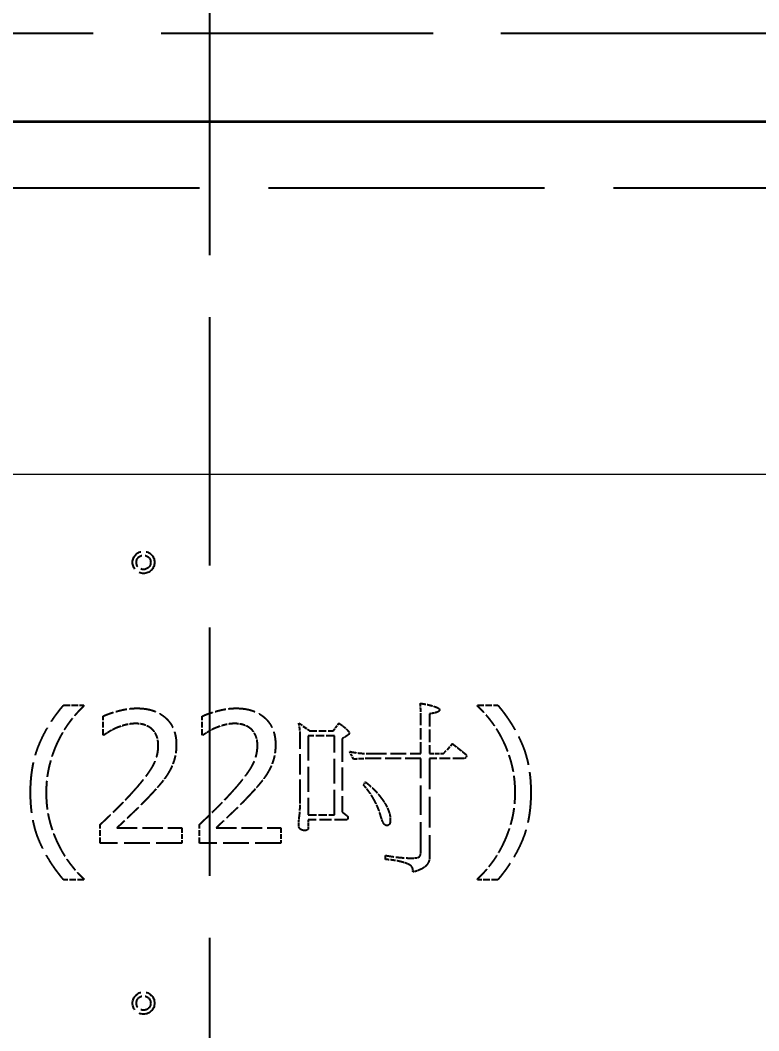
# Model space of a CAD drawing. Header units: millimetres. Extents: x 200 to 5740, y 200 to 4000.
# Drawn here: x 4067.3 to 4234.9, y 2321.7 to 2551 of the extents above; entities that cross this region are included whole.
import ezdxf

# ---------------------------------------------------------------- set-up
doc = ezdxf.new("R2010")
doc.units = ezdxf.units.MM
doc.header["$LTSCALE"] = 20
doc.linetypes.add('DASHED', pattern=[0.2067, 0.1654, -0.0413])
for name, color, linetype, lineweight in [('可見 (ISO)', 7, 'Continuous', 35), ('標註 (ISO)', 7, 'Continuous', 18), ('隱藏 (ISO)', 7, 'DASHED', 25)]:
    doc.layers.add(name, color=color, linetype=linetype, lineweight=lineweight)
doc.styles.add('註記文字 (JIS)', font='kaiu.ttf')
doc.dimstyles.new('預設 (JIS)', dxfattribs={"dimscale": 20, "dimtxt": 3, "dimasz": 3, "dimexe": 2, "dimexo": 1, "dimgap": 0.8, "dimtad": 1, "dimrnd": 1e-08, "dimdsep": 46, "dimtxsty": '註記文字 (JIS)', "dimblk": 'Filled-1', "dimcen": 0.09, "dimdle": 10, "dimclrd": 256, "dimclre": 256, "dimclrt": 256, "dimadec": 0, "dimazin": 2, "dimtfac": 0.833333, "dimtmove": 0, "dimatfit": 3, "dimfxl": 0, "dimtolj": 1, "dimtzin": 0, "dimlwd": -1, "dimlwe": -1, "dimarcsym": 0})

# ---------------------------------------------------------------- blocks, each defined once
blk = doc.blocks.new('Filled-1')
at = {"color": 0}
for p, q in [((0, 0), (-1, 0.1667)), ((-1, 0.1667), (-1, -0.1667)), ((-1, 0), (0, 0)), ((-1, -0.1667), (0, 0))]:
    blk.add_line(p, q, dxfattribs=at)
at = {"color": 0, "flags": 128}
blk.add_lwpolyline([(-1, -0.1667), (0, 0)], dxfattribs=at)
at = {"color": 0}
blk.add_solid([(-1, -0.1667), (0, 0), (-1, 0.1667), (-1, -0.1667)], dxfattribs=at)
blk = doc.blocks.new('*D40')
at = {"layer": 'Defpoints', "color": 0}
for p in [(3955.28, 2448.01), (4476.87, 2448.01), (4342.78, 958.01)]:
    blk.add_point(p, dxfattribs=at)
at = {"layer": '標註 (ISO)'}
for p, q in [((3975.28, 2448.01), (4516.87, 2448.01)), ((4476.87, 1018.01), (4476.87, 2388.01)), ((4362.78, 958.01), (4516.87, 958.01))]:
    blk.add_line(p, q, dxfattribs=at)
at = {"layer": '標註 (ISO)', "xscale": 60, "yscale": 60, "zscale": 60}
for p, rotation in [((4476.87, 2448.01), 90), ((4476.87, 958.01), 270)]:
    blk.add_blockref('Filled-1', p, dxfattribs=dict(at, rotation=rotation))
at = {"layer": '標註 (ISO)', "insert": (4396.89, 1625.6), "char_height": 60, "attachment_point": 1, "rotation": 90, "style": '註記文字 (JIS)'}
blk.add_mtext('\\A1;1490', dxfattribs=at)
blk = doc.blocks.new('*D41')
at = {"layer": 'Defpoints', "color": 0}
for p in [(3955.28, 2577.01), (4476.87, 2577.01), (3955.28, 2448.01)]:
    blk.add_point(p, dxfattribs=at)
at = {"layer": '標註 (ISO)'}
for p, q in [((4476.87, 2637.01), (4476.87, 2697.01)), ((3975.28, 2577.01), (4516.87, 2577.01)), ((4476.87, 2448.01), (4476.87, 2577.01)), ((3975.28, 2448.01), (4516.87, 2448.01)), ((4476.87, 2388.01), (4476.87, 2328.01))]:
    blk.add_line(p, q, dxfattribs=at)
at = {"layer": '標註 (ISO)', "xscale": 60, "yscale": 60, "zscale": 60}
for p, rotation in [((4476.87, 2577.01), 270), ((4476.87, 2448.01), 90)]:
    blk.add_blockref('Filled-1', p, dxfattribs=dict(at, rotation=rotation))
at = {"layer": '標註 (ISO)', "insert": (4396.89, 2455.78), "char_height": 60, "attachment_point": 1, "rotation": 90, "style": '註記文字 (JIS)'}
blk.add_mtext('\\A1;129', dxfattribs=at)
blk = doc.blocks.new('*D43')
at = {"layer": 'Defpoints', "color": 0}
for p in [(3826.28, 2448.01), (3955.28, 2448.01), (3826.28, 2008.2)]:
    blk.add_point(p, dxfattribs=at)
at = {"layer": '標註 (ISO)'}
for p, q in [((3826.28, 2428.01), (3826.28, 1968.2)), ((3955.28, 2428.01), (3955.28, 1968.2)), ((3766.28, 2008.2), (3706.28, 2008.2)), ((3826.28, 2008.2), (3955.28, 2008.2)), ((4015.28, 2008.2), (4220.74, 2008.2))]:
    blk.add_line(p, q, dxfattribs=at)
at = {"layer": '標註 (ISO)', "xscale": 60, "yscale": 60, "zscale": 60}
blk.add_blockref('Filled-1', (3826.28, 2008.2), dxfattribs=at)
at = {"layer": '標註 (ISO)', "xscale": 60, "yscale": 60, "zscale": 60, "rotation": 180}
blk.add_blockref('Filled-1', (3955.28, 2008.2), dxfattribs=at)
at = {"layer": '標註 (ISO)', "insert": (4091.28, 2088.18), "char_height": 60, "attachment_point": 1, "style": '註記文字 (JIS)'}
blk.add_mtext('\\A1;129', dxfattribs=at)

msp = doc.modelspace()

# ---------------------------------------------------------------- linework, layer by layer
at = {"layer": '可見 (ISO)'}
msp.add_line((3795.283, 2528.006), (4295.283, 2528.006), dxfattribs=at)
at = {"layer": '隱藏 (ISO)', "ltscale": 17.02951}
msp.add_line((4110.283, 2554.006), (4110.283, 2202.006), dxfattribs=at)
at = {"layer": '隱藏 (ISO)', "ltscale": 18.660585}
msp.add_line((4315.283, 2548.006), (3775.283, 2548.006), dxfattribs=at)
at = {"layer": '隱藏 (ISO)', "ltscale": 18.948557}
msp.add_line((3810.283, 2513.006), (4280.283, 2513.006), dxfattribs=at)
at = {"layer": '隱藏 (ISO)', "ltscale": 0.439802}
for p, q in [((4077.146, 2395.61), (4081.765, 2395.61)), ((4171.06, 2395.61), (4175.679, 2395.61)), ((4081.765, 2355.983), (4077.146, 2355.983)), ((4175.679, 2355.983), (4171.06, 2355.983))]:
    msp.add_line(p, q, dxfattribs=at)
at = {"layer": '隱藏 (ISO)', "ltscale": 0.018422}
for p, q in [((4081.765, 2395.61), (4081.765, 2395.415)), ((4171.06, 2395.415), (4171.06, 2395.61)), ((4081.765, 2356.177), (4081.765, 2355.983)), ((4171.06, 2355.983), (4171.06, 2356.177))]:
    msp.add_line(p, q, dxfattribs=at)
at = {"layer": '隱藏 (ISO)', "ltscale": 0.858866}
msp.add_line((4160.217, 2393.641), (4160.217, 2384.621), dxfattribs=at)
at = {"layer": '隱藏 (ISO)', "ltscale": 0.407388}
for p, q in [((4086.092, 2388.827), (4086.092, 2393.106)), ((4108.604, 2388.827), (4108.604, 2393.106))]:
    msp.add_line(p, q, dxfattribs=at)
at = {"layer": '隱藏 (ISO)', "ltscale": 0.288428}
msp.add_line((4130.509, 2391.55), (4132.964, 2389.775), dxfattribs=at)
at = {"layer": '隱藏 (ISO)', "ltscale": 0.208763}
msp.add_line((4138.288, 2389.775), (4139.577, 2391.55), dxfattribs=at)
at = {"layer": '隱藏 (ISO)', "ltscale": 0.777831}
msp.add_line((4158.223, 2384.621), (4158.223, 2392.79), dxfattribs=at)
at = {"layer": '隱藏 (ISO)', "ltscale": 0.506944}
msp.add_line((4132.964, 2389.775), (4138.288, 2389.775), dxfattribs=at)
at = {"layer": '隱藏 (ISO)', "ltscale": 0.020737}
for p, q in [((4086.311, 2388.827), (4086.092, 2388.827)), ((4108.823, 2388.827), (4108.604, 2388.827))]:
    msp.add_line(p, q, dxfattribs=at)
at = {"layer": '隱藏 (ISO)', "ltscale": 1.393693}
msp.add_line((4130.825, 2374.143), (4130.825, 2388.778), dxfattribs=at)
at = {"layer": '隱藏 (ISO)', "ltscale": 0.567141}
for p, q in [((4138.604, 2388.657), (4132.648, 2388.657)), ((4132.648, 2370.764), (4138.604, 2370.764))]:
    msp.add_line(p, q, dxfattribs=at)
at = {"layer": '隱藏 (ISO)', "ltscale": 1.70394}
for p, q in [((4132.648, 2388.657), (4132.648, 2370.764)), ((4138.604, 2370.764), (4138.604, 2388.657))]:
    msp.add_line(p, q, dxfattribs=at)
at = {"layer": '隱藏 (ISO)', "ltscale": 1.58123}
msp.add_line((4140.355, 2388.001), (4140.355, 2371.396), dxfattribs=at)
at = {"layer": '隱藏 (ISO)', "ltscale": 0.286966}
msp.add_line((4163.377, 2384.621), (4165.371, 2386.882), dxfattribs=at)
at = {"layer": '隱藏 (ISO)', "ltscale": 0.187337}
msp.add_line((4142.956, 2383.333), (4142.105, 2385.107), dxfattribs=at)
at = {"layer": '隱藏 (ISO)', "ltscale": 1.085762}
for p, q in [((4146.822, 2384.621), (4158.223, 2384.621)), ((4158.223, 2383.503), (4146.822, 2383.503))]:
    msp.add_line(p, q, dxfattribs=at)
at = {"layer": '隱藏 (ISO)', "ltscale": 0.300885}
msp.add_line((4160.217, 2384.621), (4163.377, 2384.621), dxfattribs=at)
at = {"layer": '隱藏 (ISO)', "ltscale": 2.011871}
msp.add_line((4158.223, 2362.377), (4158.223, 2383.503), dxfattribs=at)
at = {"layer": '隱藏 (ISO)', "ltscale": 2.106797}
msp.add_line((4160.217, 2383.503), (4160.217, 2361.38), dxfattribs=at)
at = {"layer": '隱藏 (ISO)', "ltscale": 0.731526}
msp.add_line((4167.899, 2383.503), (4160.217, 2383.503), dxfattribs=at)
at = {"layer": '隱藏 (ISO)', "ltscale": 0.076968}
msp.add_line((4145.217, 2377.498), (4145.655, 2378.179), dxfattribs=at)
at = {"layer": '隱藏 (ISO)', "ltscale": 0.405072}
for p, q in [((4085.46, 2364.273), (4085.46, 2368.527)), ((4107.972, 2364.273), (4107.972, 2368.527))]:
    msp.add_line(p, q, dxfattribs=at)
at = {"layer": '隱藏 (ISO)', "ltscale": 0.182806}
msp.add_line((4132.648, 2369.621), (4132.648, 2367.701), dxfattribs=at)
at = {"layer": '隱藏 (ISO)', "ltscale": 0.828767}
msp.add_line((4141.352, 2369.621), (4132.648, 2369.621), dxfattribs=at)
at = {"layer": '隱藏 (ISO)', "ltscale": 1.402954}
for p, q in [((4089.228, 2367.749), (4103.961, 2367.749)), ((4111.74, 2367.749), (4126.473, 2367.749))]:
    msp.add_line(p, q, dxfattribs=at)
at = {"layer": '隱藏 (ISO)', "ltscale": 0.330984}
for p, q in [((4103.961, 2367.749), (4103.961, 2364.273)), ((4126.473, 2367.749), (4126.473, 2364.273))]:
    msp.add_line(p, q, dxfattribs=at)
at = {"layer": '隱藏 (ISO)', "ltscale": 1.761822}
for p, q in [((4103.961, 2364.273), (4085.46, 2364.273)), ((4126.473, 2364.273), (4107.972, 2364.273))]:
    msp.add_line(p, q, dxfattribs=at)
at = {"layer": '隱藏 (ISO)', "ltscale": 0.08788}
msp.add_line((4150.225, 2360.602), (4150.225, 2361.526), dxfattribs=at)
at = {"layer": '隱藏 (ISO)', "ltscale": 0.048576}
msp.add_line((4156.449, 2357.83), (4156.424, 2358.341), dxfattribs=at)
at = {"layer": '隱藏 (ISO)', "ltscale": 1.495845}
for centre in [(4095.283, 2428.006), (4095.283, 2328.006)]:
    msp.add_circle(centre, 2.5, dxfattribs=at)
at = {"layer": '隱藏 (ISO)', "ltscale": 0.969871}
for centre in [(4095.283, 2428.006), (4095.283, 2328.006)]:
    msp.add_circle(centre, 1.621, dxfattribs=at)
at = {"layer": '隱藏 (ISO)', "ltscale": 0.387292}
msp.add_open_spline([(4158.078, 2396.023), (4160.339, 2395.731), (4162.016, 2395.051)], degree=2, dxfattribs=at)
at = {"layer": '隱藏 (ISO)', "ltscale": 0.30839}
msp.add_open_spline([(4158.223, 2392.79), (4158.223, 2395.124), (4158.078, 2396.023)], degree=2, dxfattribs=at)
at = {"layer": '隱藏 (ISO)', "ltscale": 2.065374}
msp.add_open_spline([(4069.634, 2375.796), (4069.634, 2381.996), (4073.596, 2391.453), (4077.146, 2395.61)], degree=2, dxfattribs=at)
at = {"layer": '隱藏 (ISO)', "ltscale": 0.940397}
msp.add_open_spline([(4081.765, 2395.415), (4080.136, 2393.932), (4077.17, 2390.091), (4075.906, 2387.539)], degree=2, dxfattribs=at)
at = {"layer": '隱藏 (ISO)', "ltscale": 0.756511}
for points in [[(4086.092, 2393.106), (4087.332, 2393.714), (4091.781, 2394.905), (4093.775, 2394.905)], [(4108.604, 2393.106), (4109.844, 2393.714), (4114.293, 2394.905), (4116.287, 2394.905)]]:
    msp.add_open_spline(points, degree=2, dxfattribs=at)
at = {"layer": '隱藏 (ISO)', "ltscale": 1.311929}
for points in [[(4093.775, 2394.905), (4097.98, 2394.905), (4102.721, 2390.456), (4102.721, 2386.663)], [(4116.287, 2394.905), (4120.493, 2394.905), (4125.233, 2390.456), (4125.233, 2386.663)]]:
    msp.add_open_spline(points, degree=2, dxfattribs=at)
at = {"layer": '隱藏 (ISO)', "ltscale": 0.163504}
msp.add_open_spline([(4161.894, 2394.005), (4161.044, 2393.762), (4160.217, 2393.641)], degree=2, dxfattribs=at)
at = {"layer": '隱藏 (ISO)', "ltscale": 0.080524}
msp.add_open_spline([(4162.454, 2394.565), (4162.454, 2394.2), (4161.894, 2394.005)], degree=2, dxfattribs=at)
at = {"layer": '隱藏 (ISO)', "ltscale": 0.065908}
msp.add_open_spline([(4162.016, 2395.051), (4162.454, 2394.856), (4162.454, 2394.565)], degree=2, dxfattribs=at)
at = {"layer": '隱藏 (ISO)', "ltscale": 0.94041}
msp.add_open_spline([(4176.919, 2387.539), (4175.703, 2390.043), (4172.591, 2394.03), (4171.06, 2395.415)], degree=2, dxfattribs=at)
at = {"layer": '隱藏 (ISO)', "ltscale": 2.064929}
msp.add_open_spline([(4175.679, 2395.61), (4179.18, 2391.453), (4183.191, 2382.069), (4183.191, 2375.796)], degree=2, dxfattribs=at)
at = {"layer": '隱藏 (ISO)', "ltscale": 0.417634}
for points in [[(4093.483, 2391.428), (4092.413, 2391.428), (4090.225, 2390.894), (4089.228, 2390.48)], [(4115.995, 2391.428), (4114.925, 2391.428), (4112.737, 2390.894), (4111.74, 2390.48)]]:
    msp.add_open_spline(points, degree=2, dxfattribs=at)
at = {"layer": '隱藏 (ISO)', "ltscale": 0.376295}
for points in [[(4097.154, 2390.213), (4096.449, 2390.821), (4094.601, 2391.428), (4093.483, 2391.428)], [(4119.666, 2390.213), (4118.961, 2390.821), (4117.113, 2391.428), (4115.995, 2391.428)]]:
    msp.add_open_spline(points, degree=2, dxfattribs=at)
at = {"layer": '隱藏 (ISO)', "ltscale": 0.266311}
msp.add_open_spline([(4130.825, 2388.778), (4130.825, 2390.383), (4130.509, 2391.55)], degree=2, dxfattribs=at)
at = {"layer": '隱藏 (ISO)', "ltscale": 0.258931}
msp.add_open_spline([(4139.577, 2391.55), (4140.987, 2390.626), (4141.668, 2389.824)], degree=2, dxfattribs=at)
at = {"layer": '隱藏 (ISO)', "ltscale": 0.319936}
for points in [[(4089.228, 2390.48), (4088.377, 2390.14), (4086.797, 2389.167), (4086.311, 2388.827)], [(4111.74, 2390.48), (4110.89, 2390.14), (4109.309, 2389.167), (4108.823, 2388.827)]]:
    msp.add_open_spline(points, degree=2, dxfattribs=at)
at = {"layer": '隱藏 (ISO)', "ltscale": 0.398028}
for points in [[(4098.637, 2386.445), (4098.637, 2387.709), (4097.859, 2389.605), (4097.154, 2390.213)], [(4121.149, 2386.445), (4121.149, 2387.709), (4120.371, 2389.605), (4119.666, 2390.213)]]:
    msp.add_open_spline(points, degree=2, dxfattribs=at)
at = {"layer": '隱藏 (ISO)', "ltscale": 0.198449}
msp.add_open_spline([(4141.984, 2389.24), (4141.984, 2388.9), (4140.355, 2388.001)], degree=2, dxfattribs=at)
at = {"layer": '隱藏 (ISO)', "ltscale": 0.064448}
msp.add_open_spline([(4141.668, 2389.824), (4141.984, 2389.483), (4141.984, 2389.24)], degree=2, dxfattribs=at)
at = {"layer": '隱藏 (ISO)', "ltscale": 1.157811}
msp.add_open_spline([(4075.906, 2387.539), (4074.69, 2385.059), (4073.183, 2379.103), (4073.183, 2375.796)], degree=2, dxfattribs=at)
at = {"layer": '隱藏 (ISO)', "ltscale": 0.34594}
msp.add_open_spline([(4165.371, 2386.882), (4166.854, 2385.715), (4168.215, 2384.621)], degree=2, dxfattribs=at)
at = {"layer": '隱藏 (ISO)', "ltscale": 1.158102}
msp.add_open_spline([(4179.642, 2375.796), (4179.642, 2379.127), (4178.159, 2385.035), (4176.919, 2387.539)], degree=2, dxfattribs=at)
at = {"layer": '隱藏 (ISO)', "ltscale": 1.193474}
for points in [[(4092.705, 2375.748), (4096.133, 2379.516), (4098.637, 2384.038), (4098.637, 2386.445)], [(4115.217, 2375.748), (4118.645, 2379.516), (4121.149, 2384.038), (4121.149, 2386.445)]]:
    msp.add_open_spline(points, degree=2, dxfattribs=at)
at = {"layer": '隱藏 (ISO)', "ltscale": 0.597704}
for points in [[(4102.721, 2386.663), (4102.721, 2384.889), (4101.894, 2381.923), (4101.165, 2380.659)], [(4125.233, 2386.663), (4125.233, 2384.889), (4124.407, 2381.923), (4123.677, 2380.659)]]:
    msp.add_open_spline(points, degree=2, dxfattribs=at)
at = {"layer": '隱藏 (ISO)', "ltscale": 0.4527}
msp.add_open_spline([(4142.105, 2385.107), (4143.88, 2384.621), (4146.822, 2384.621)], degree=2, dxfattribs=at)
at = {"layer": '隱藏 (ISO)', "ltscale": 0.062708}
msp.add_open_spline([(4168.215, 2384.621), (4168.556, 2384.378), (4168.556, 2384.086)], degree=2, dxfattribs=at)
at = {"layer": '隱藏 (ISO)', "ltscale": 0.368496}
msp.add_open_spline([(4146.822, 2383.503), (4143.977, 2383.454), (4142.956, 2383.333)], degree=2, dxfattribs=at)
at = {"layer": '隱藏 (ISO)', "ltscale": 0.095799}
msp.add_open_spline([(4168.556, 2384.086), (4168.556, 2383.503), (4167.899, 2383.503)], degree=2, dxfattribs=at)
at = {"layer": '隱藏 (ISO)', "ltscale": 0.621634}
for points in [[(4101.165, 2380.659), (4100.436, 2379.346), (4098.321, 2376.769), (4097.154, 2375.529)], [(4123.677, 2380.659), (4122.948, 2379.346), (4120.833, 2376.769), (4119.666, 2375.529)]]:
    msp.add_open_spline(points, degree=2, dxfattribs=at)
at = {"layer": '隱藏 (ISO)', "ltscale": 0.4829}
msp.add_open_spline([(4145.655, 2378.179), (4147.916, 2376.404), (4149.204, 2374.581)], degree=2, dxfattribs=at)
at = {"layer": '隱藏 (ISO)', "ltscale": 2.065423}
msp.add_open_spline([(4077.146, 2355.983), (4073.645, 2360.14), (4069.634, 2369.451), (4069.634, 2375.796)], degree=2, dxfattribs=at)
at = {"layer": '隱藏 (ISO)', "ltscale": 1.15846}
msp.add_open_spline([(4073.183, 2375.796), (4073.183, 2372.344), (4074.642, 2366.631), (4075.906, 2364.054)], degree=2, dxfattribs=at)
at = {"layer": '隱藏 (ISO)', "ltscale": 0.974276}
for points in [[(4085.46, 2368.527), (4087.454, 2370.399), (4091.003, 2373.876), (4092.705, 2375.748)], [(4107.972, 2368.527), (4109.966, 2370.399), (4113.515, 2373.876), (4115.217, 2375.748)]]:
    msp.add_open_spline(points, degree=2, dxfattribs=at)
at = {"layer": '隱藏 (ISO)', "ltscale": 1.057818}
for points in [[(4097.154, 2375.529), (4095.258, 2373.462), (4090.614, 2369.038), (4089.228, 2367.749)], [(4119.666, 2375.529), (4117.77, 2373.462), (4113.126, 2369.038), (4111.74, 2367.749)]]:
    msp.add_open_spline(points, degree=2, dxfattribs=at)
at = {"layer": '隱藏 (ISO)', "ltscale": 0.406306}
msp.add_open_spline([(4147.672, 2374.022), (4146.797, 2375.723), (4145.217, 2377.498)], degree=2, dxfattribs=at)
at = {"layer": '隱藏 (ISO)', "ltscale": 2.065067}
msp.add_open_spline([(4183.191, 2375.796), (4183.191, 2369.573), (4179.204, 2360.14), (4175.679, 2355.983)], degree=2, dxfattribs=at)
at = {"layer": '隱藏 (ISO)', "ltscale": 1.158105}
msp.add_open_spline([(4176.919, 2364.054), (4178.183, 2366.655), (4179.642, 2372.441), (4179.642, 2375.796)], degree=2, dxfattribs=at)
at = {"layer": '隱藏 (ISO)', "ltscale": 0.37586}
msp.add_open_spline([(4130.63, 2370.205), (4130.825, 2371.129), (4130.825, 2374.143)], degree=2, dxfattribs=at)
at = {"layer": '隱藏 (ISO)', "ltscale": 0.416762}
msp.add_open_spline([(4149.277, 2369.962), (4148.572, 2372.49), (4147.672, 2374.022)], degree=2, dxfattribs=at)
at = {"layer": '隱藏 (ISO)', "ltscale": 0.326953}
msp.add_open_spline([(4149.204, 2374.581), (4150.371, 2373.098), (4150.906, 2371.615)], degree=2, dxfattribs=at)
at = {"layer": '隱藏 (ISO)', "ltscale": 0.128643}
msp.add_open_spline([(4140.355, 2371.396), (4140.914, 2370.958), (4141.424, 2370.569)], degree=2, dxfattribs=at)
at = {"layer": '隱藏 (ISO)', "ltscale": 0.194414}
msp.add_open_spline([(4150.906, 2371.615), (4151.295, 2370.594), (4151.295, 2369.621)], degree=2, dxfattribs=at)
at = {"layer": '隱藏 (ISO)', "ltscale": 0.180937}
msp.add_open_spline([(4130.509, 2368.308), (4130.509, 2369.038), (4130.63, 2370.205)], degree=2, dxfattribs=at)
at = {"layer": '隱藏 (ISO)', "ltscale": 0.07272}
msp.add_open_spline([(4141.668, 2370.229), (4141.668, 2369.621), (4141.352, 2369.621)], degree=2, dxfattribs=at)
at = {"layer": '隱藏 (ISO)', "ltscale": 0.041259}
msp.add_open_spline([(4141.424, 2370.569), (4141.668, 2370.399), (4141.668, 2370.229)], degree=2, dxfattribs=at)
at = {"layer": '隱藏 (ISO)', "ltscale": 0.140534}
msp.add_open_spline([(4149.885, 2368.624), (4149.617, 2368.916), (4149.277, 2369.962)], degree=2, dxfattribs=at)
at = {"layer": '隱藏 (ISO)', "ltscale": 0.071415}
msp.add_open_spline([(4150.541, 2368.308), (4150.176, 2368.308), (4149.885, 2368.624)], degree=2, dxfattribs=at)
at = {"layer": '隱藏 (ISO)', "ltscale": 0.16194}
msp.add_open_spline([(4151.295, 2369.621), (4151.295, 2368.308), (4150.541, 2368.308)], degree=2, dxfattribs=at)
at = {"layer": '隱藏 (ISO)', "ltscale": 0.098536}
msp.add_open_spline([(4130.946, 2367.409), (4130.509, 2367.774), (4130.509, 2368.308)], degree=2, dxfattribs=at)
at = {"layer": '隱藏 (ISO)', "ltscale": 0.084748}
msp.add_open_spline([(4131.797, 2367.166), (4131.481, 2367.166), (4130.946, 2367.409)], degree=2, dxfattribs=at)
at = {"layer": '隱藏 (ISO)', "ltscale": 0.108109}
msp.add_open_spline([(4132.648, 2367.701), (4132.648, 2367.166), (4131.797, 2367.166)], degree=2, dxfattribs=at)
at = {"layer": '隱藏 (ISO)', "ltscale": 0.940457}
msp.add_open_spline([(4075.906, 2364.054), (4077.121, 2361.574), (4080.209, 2357.563), (4081.765, 2356.177)], degree=2, dxfattribs=at)
at = {"layer": '隱藏 (ISO)', "ltscale": 0.940617}
msp.add_open_spline([(4171.06, 2356.177), (4172.616, 2357.563), (4175.752, 2361.623), (4176.919, 2364.054)], degree=2, dxfattribs=at)
at = {"layer": '隱藏 (ISO)', "ltscale": 0.566258}
msp.add_open_spline([(4150.225, 2361.526), (4153.507, 2360.918), (4156.133, 2360.918)], degree=2, dxfattribs=at)
at = {"layer": '隱藏 (ISO)', "ltscale": 0.128546}
msp.add_open_spline([(4157.786, 2361.161), (4158.223, 2361.404), (4158.223, 2362.377)], degree=2, dxfattribs=at)
at = {"layer": '隱藏 (ISO)', "ltscale": 0.35187}
msp.add_open_spline([(4153.872, 2360.043), (4152.267, 2360.48), (4150.225, 2360.602)], degree=2, dxfattribs=at)
at = {"layer": '隱藏 (ISO)', "ltscale": 0.214166}
msp.add_open_spline([(4155.938, 2359.192), (4155.33, 2359.678), (4153.872, 2360.043)], degree=2, dxfattribs=at)
at = {"layer": '隱藏 (ISO)', "ltscale": 0.095408}
msp.add_open_spline([(4156.424, 2358.341), (4156.303, 2358.924), (4155.938, 2359.192)], degree=2, dxfattribs=at)
at = {"layer": '隱藏 (ISO)', "ltscale": 0.160614}
msp.add_open_spline([(4156.133, 2360.918), (4157.421, 2360.918), (4157.786, 2361.161)], degree=2, dxfattribs=at)
at = {"layer": '隱藏 (ISO)', "ltscale": 0.178388}
msp.add_open_spline([(4159.512, 2359.313), (4159.001, 2358.681), (4157.98, 2358.268)], degree=2, dxfattribs=at)
at = {"layer": '隱藏 (ISO)', "ltscale": 0.213642}
msp.add_open_spline([(4160.217, 2361.38), (4160.217, 2359.994), (4159.512, 2359.313)], degree=2, dxfattribs=at)
at = {"layer": '隱藏 (ISO)', "ltscale": 0.1531}
msp.add_open_spline([(4157.98, 2358.268), (4157.154, 2357.83), (4156.449, 2357.83)], degree=2, dxfattribs=at)

# ---------------------------------------------------------------- dimensions: what is measured, and where the dimension line sits
at = {"layer": '標註 (ISO)'}
for base, p1, p2, angle, override, picture, middle in [((4476.873, 2577.006), (3955.283, 2448.006), (3955.283, 2577.006), 90, {"dimgap": 0.8, "dimdec": 2, "dimtol": 0, "dimlim": 0, "dimtp": 0, "dimtm": 0, "dimtdec": 2, "dimtofl": 1, "dimatfit": 1}, '*D41', (4476.873, 2512.506)), ((3826.283, 2008.201), (3955.283, 2448.006), (3826.283, 2448.006), 180, {"dimgap": 0.8, "dimdec": 2, "dimtol": 0, "dimlim": 0, "dimtp": 0, "dimtm": 0, "dimtdec": 2, "dimtofl": 1, "dimatfit": 1}, '*D43', (4148.01, 2008.201)), ((4476.873, 2448.006), (4342.783, 958.006), (3955.283, 2448.006), 90, {"dimgap": 0.8, "dimdec": 2, "dimtol": 0, "dimlim": 0, "dimtp": 0, "dimtm": 0, "dimtdec": 2, "dimtofl": 0, "dimatfit": 1}, '*D40', (4476.873, 1703.006))]:
    dim = msp.add_linear_dim(base=base, p1=p1, p2=p2, angle=angle, dimstyle='預設 (JIS)', override=override, dxfattribs=at)
    dim.commit()
    dim.dimension.update_dxf_attribs({"geometry": picture, "text_midpoint": middle, "dimtype": 160})

doc.saveas('drawing.dxf')
